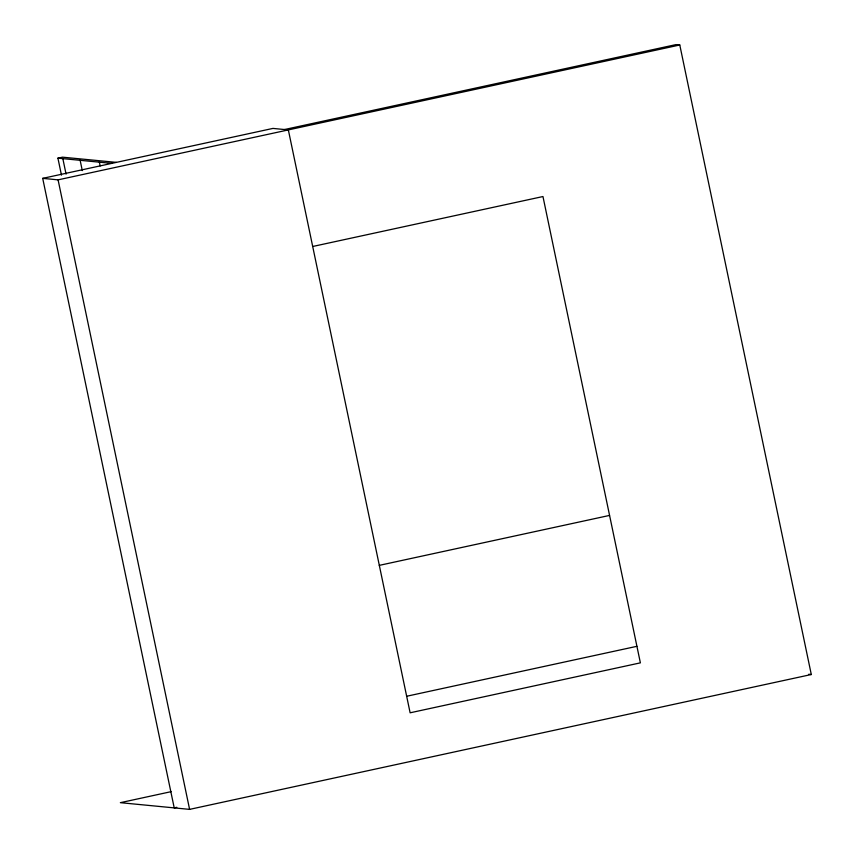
<?xml version="1.0" encoding="UTF-8"?>
<svg xmlns="http://www.w3.org/2000/svg" width="854" height="854" viewBox="0 0 854 854"><rect width="100%" height="100%" fill="white"/><g stroke="black" fill="none" stroke-linecap="round" stroke-linejoin="round"><path stroke-width="1.28" d="M61.467 175.145L57.923 158.161L62.523 157.168L116.379 162.377M176.821 807.318L174.216 807.884L42.7 178.358L272.96 128.41L288.342 129.904L410.123 712.802L640.383 662.853L542.963 196.537L312.703 246.486M284.499 129.53L675.941 44.621L679.784 44.995L811.3 674.521L189.599 809.378L120.361 802.675L171.099 791.669M42.7 178.358L58.083 179.852L679.784 44.995M379.283 565.369L609.532 515.421M406.621 696.266L636.881 646.318M57.923 158.161L111.778 163.37M808.738 674.276L811.3 674.521M99.342 162.004L100.164 165.922M80.105 160.146L82.294 170.587M62.801 158.47L66.068 174.131M58.083 179.852L189.599 809.378"/></g></svg>
